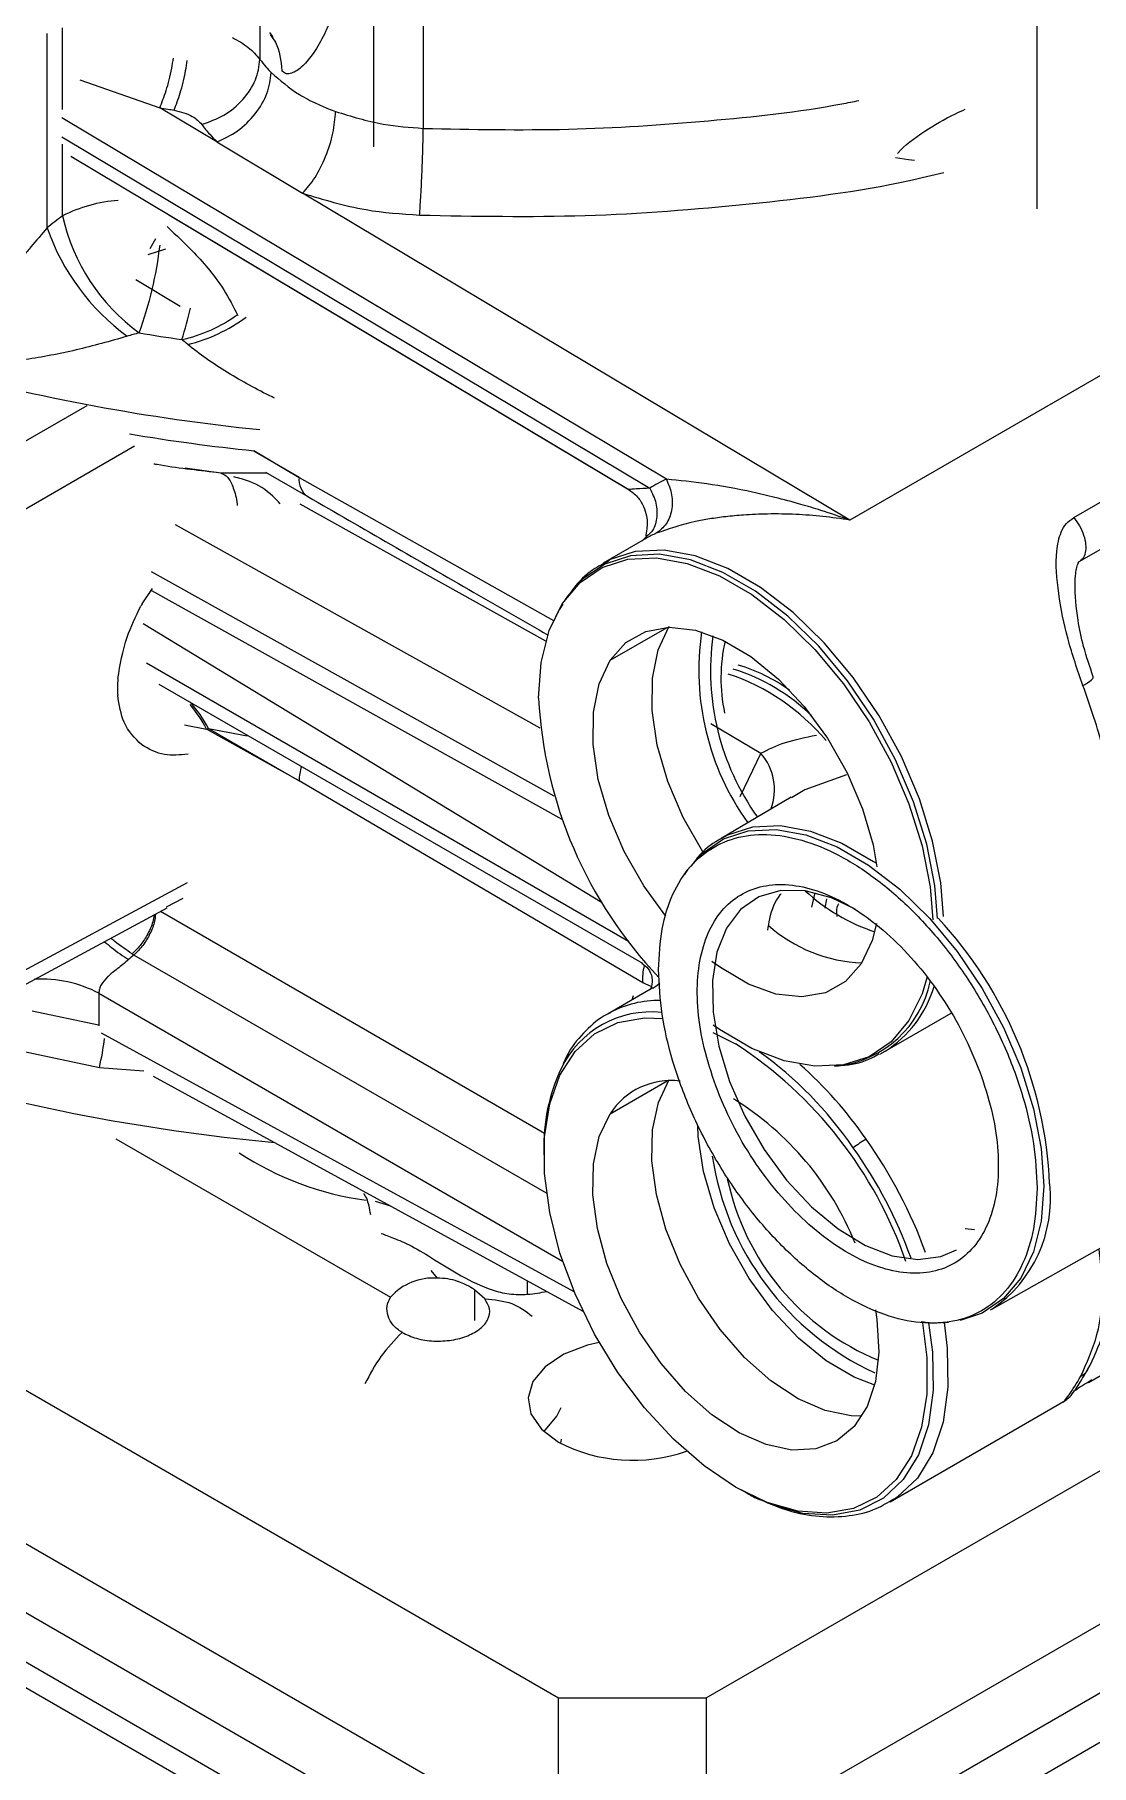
# Model space of a CAD drawing. Header units: millimetres. Extents: x 169 to 14583, y -399 to 10804.
# Drawn here: x 11641.2 to 11691.9, y 7166.1 to 7249 of the extents above; entities that cross this region are included whole.
import ezdxf

# ---------------------------------------------------------------- set-up
doc = ezdxf.new("R2010")
doc.units = ezdxf.units.MM
doc.header["$LTSCALE"] = 35

msp = doc.modelspace()

# ---------------------------------------------------------------- linework, layer by layer
at = {"color": 7, "linetype": 'Continuous', "lineweight": 18}
for p, q in [((11689.246, 7267.032), (11689.246, 7240.641)), ((11657.468, 7263.825), (11657.468, 7243.608)), ((11659.856, 7260.108), (11659.856, 7244.49)), ((11652.028, 7249.671), (11652.028, 7247.795)), ((11641.829, 7239.72), (11641.829, 7249.029)), ((11642.568, 7245.389), (11642.568, 7249.31)), ((11718.308, 7247.67), (11680.291, 7225.723)), ((11643.4, 7246.815), (11647.226, 7245.478)), ((11649.962, 7243.843), (11647.226, 7245.478)), ((11671.505, 7227.678), (11642.528, 7244.99)), ((11642.528, 7244.09), (11670.712, 7227.251)), ((11649.962, 7243.843), (11654.074, 7241.386)), ((11642.568, 7240.295), (11642.568, 7243.733)), ((11642.967, 7243.159), (11669.701, 7227.187)), ((11680.291, 7225.723), (11654.074, 7241.386)), ((11647.657, 7240.347), (11669.715, 7227.169)), ((11691.02, 7225.843), (11716.011, 7240.27)), ((11646.772, 7238.736), (11647.046, 7239.216)), ((11646.665, 7238.453), (11647.526, 7238.726)), ((11691.284, 7223.735), (11716.276, 7238.162)), ((11646.076, 7237.247), (11648.207, 7235.977)), ((11618.25, 7216.501), (11643.749, 7231.222)), ((11646.013, 7229.263), (11631.363, 7220.806)), ((11651.738, 7229.062), (11653.903, 7227.769)), ((11653.903, 7227.769), (11651.738, 7229.019)), ((11650.153, 7227.971), (11648.439, 7228.219)), ((11650.979, 7227.973), (11650.153, 7227.971)), ((11652.369, 7227.978), (11650.979, 7227.973)), ((11652.289, 7228.024), (11654.317, 7226.853)), ((11653.903, 7227.769), (11666.095, 7220.92)), ((11665.73, 7219.931), (11653.955, 7226.491)), ((11665.455, 7215.759), (11647.983, 7225.493)), ((11670.547, 7224.856), (11668.479, 7223.663)), ((11670.583, 7224.966), (11670.329, 7224.723)), ((11666.127, 7212.5), (11646.831, 7223.251)), ((11668.725, 7223.795), (11668.479, 7223.663)), ((11646.379, 7221.715), (11646.874, 7222.443)), ((11646.832, 7222.35), (11666.497, 7211.394)), ((11666.764, 7222.08), (11666.651, 7221.92)), ((11668.431, 7207.397), (11646.438, 7220.758)), ((11668.802, 7219.008), (11671.534, 7220.585)), ((11646.584, 7218.891), (11669.679, 7205.559)), ((11647.184, 7217.868), (11670.35, 7204.495)), ((11648.409, 7215.917), (11649.474, 7215.705)), ((11649.474, 7215.705), (11649.564, 7215.742)), ((11653.903, 7213.238), (11649.474, 7215.705)), ((11649.564, 7215.742), (11651.411, 7215.389)), ((11649.564, 7215.742), (11653.903, 7213.238)), ((11673.633, 7215.981), (11676.026, 7214.552)), ((11676.026, 7214.552), (11675.024, 7212.473)), ((11670.367, 7203.551), (11653.903, 7213.238)), ((11680.14, 7213.529), (11678.134, 7212.808)), ((11677.48, 7212.455), (11674.128, 7210.472)), ((11678.134, 7212.808), (11677.498, 7212.424)), ((11631.363, 7199.116), (11648.558, 7208.361)), ((11672.514, 7208.967), (11672.35, 7208.735)), ((11647.556, 7207.203), (11648.35, 7207.618)), ((11678.479, 7207.182), (11678.633, 7207.872)), ((11679.17, 7207.577), (11679.088, 7207.135)), ((11630.931, 7198.19), (11647.586, 7207.145)), ((11665.659, 7196.344), (11647.256, 7206.968)), ((11665.757, 7193.481), (11645.992, 7204.891)), ((11670.853, 7203.313), (11668.718, 7202.081)), ((11670.774, 7203.389), (11670.367, 7203.551)), ((11670.857, 7203.306), (11670.996, 7203.391)), ((11644.309, 7203.057), (11666.526, 7190.232)), ((11644.309, 7203.057), (11644.309, 7201.501)), ((11669.91, 7202.941), (11669.85, 7202.734)), ((11641.114, 7202.213), (11644.295, 7201.554)), ((11681.978, 7200.28), (11685.143, 7202.107)), ((11667.084, 7188.751), (11644.437, 7201.14)), ((11673.732, 7201.185), (11674.821, 7200.631)), ((11681.733, 7200.148), (11681.978, 7200.28)), ((11644.334, 7199.503), (11646.469, 7199.339)), ((11646.916, 7199.094), (11667.493, 7187.837)), ((11679.554, 7199.568), (11679.75, 7199.586)), ((11691.725, 7184.412), (11718.308, 7199.758)), ((11668.802, 7197.288), (11671.534, 7198.865)), ((11599.516, 7197.235), (11666.336, 7158.661)), ((11594.954, 7196.276), (11666.336, 7155.068)), ((11596.779, 7196.447), (11666.336, 7156.293)), ((11645.126, 7196.093), (11658.278, 7188.501)), ((11665.629, 7195.492), (11665.629, 7195.323)), ((11673.407, 7169.3), (11718.308, 7195.221)), ((11623.153, 7194.229), (11666.336, 7169.3)), ((11658.306, 7192.863), (11657.568, 7193.078)), ((11685.82, 7191.783), (11686.263, 7191.745)), ((11616.285, 7190.846), (11666.336, 7161.952)), ((11687.132, 7187.945), (11693.308, 7191.422)), ((11660.53, 7189.411), (11660.23, 7189.783)), ((11662.801, 7188.415), (11662.311, 7188.853)), ((11662.311, 7188.853), (11662.311, 7187.387)), ((11673.407, 7161.952), (11718.308, 7187.873)), ((11687.132, 7187.945), (11687.023, 7187.885)), ((11684.74, 7187.274), (11685.023, 7187.3)), ((11673.407, 7158.661), (11718.308, 7184.582)), ((11682.217, 7178.698), (11690.528, 7183.495)), ((11666.455, 7181.691), (11666.431, 7181.51)), ((11673.407, 7156.293), (11718.308, 7182.214)), ((11674.968, 7179.317), (11674.821, 7179.401)), ((11682.385, 7178.8), (11682.217, 7178.698)), ((11666.336, 7169.3), (11673.407, 7169.3)), ((11666.336, 7146.903), (11666.336, 7169.3)), ((11673.407, 7169.3), (11673.407, 7146.903))]:
    msp.add_line(p, q, dxfattribs=at)
at = {"color": 7, "linetype": 'Continuous', "lineweight": 18, "flags": 128}
for points in [[(11682.485, 7243.096), (11683.097, 7243.001), (11683.395, 7242.965)], [(11665.378, 7217.187), (11665.507, 7218.908), (11665.89, 7220.433), (11666.516, 7221.72), (11667.369, 7222.736), (11668.426, 7223.451), (11669.656, 7223.847), (11671.028, 7223.912), (11672.503, 7223.645), (11674.041, 7223.053), (11675.601, 7222.153), (11677.139, 7220.969), (11678.614, 7219.532), (11679.986, 7217.883), (11681.217, 7216.067), (11682.273, 7214.132), (11683.126, 7212.132), (11683.753, 7210.121), (11684.135, 7208.154), (11684.261, 7206.58)], [(11684.487, 7206.645), (11684.361, 7208.227), (11683.975, 7210.206), (11683.345, 7212.23), (11682.486, 7214.243), (11681.423, 7216.19), (11680.185, 7218.018), (11678.804, 7219.678), (11677.32, 7221.123), (11675.772, 7222.315), (11674.202, 7223.221), (11672.654, 7223.817), (11671.17, 7224.085), (11669.789, 7224.019), (11668.551, 7223.621), (11667.487, 7222.901), (11666.764, 7222.08)], [(11684.772, 7206.74), (11684.645, 7208.35), (11684.257, 7210.338), (11683.624, 7212.371), (11682.762, 7214.393), (11681.694, 7216.349), (11680.45, 7218.186), (11679.063, 7219.853), (11677.572, 7221.305), (11676.017, 7222.502), (11674.44, 7223.412), (11672.885, 7224.01), (11671.394, 7224.28), (11670.008, 7224.214), (11668.763, 7223.814), (11668.725, 7223.795)], [(11668.802, 7219.008), (11669.559, 7219.854), (11670.519, 7220.388), (11671.643, 7220.59), (11672.89, 7220.451), (11674.211, 7219.977), (11675.556, 7219.187), (11676.872, 7218.11), (11678.11, 7216.789), (11679.221, 7215.273), (11680.163, 7213.621), (11680.9, 7211.897), (11681.403, 7210.167), (11681.589, 7209.119)], [(11673.278, 7209.79), (11673.25, 7209.832), (11672.308, 7211.484), (11671.571, 7213.208), (11671.068, 7214.938), (11670.818, 7216.608), (11670.83, 7218.154), (11671.105, 7219.516), (11671.63, 7220.641)], [(11671.472, 7206.757), (11670.422, 7208.199), (11669.48, 7209.851), (11668.743, 7211.575), (11668.24, 7213.306), (11667.989, 7214.976), (11668.002, 7216.521), (11668.276, 7217.883), (11668.802, 7219.008)], [(11672.514, 7208.967), (11673.211, 7209.758), (11674.235, 7210.451), (11675.428, 7210.835), (11676.758, 7210.898), (11678.187, 7210.64), (11679.679, 7210.066), (11681.191, 7209.193), (11682.682, 7208.045), (11684.112, 7206.653), (11685.441, 7205.054), (11686.634, 7203.293), (11687.658, 7201.418), (11688.485, 7199.479), (11689.093, 7197.529), (11689.464, 7195.623), (11689.589, 7193.811)], [(11674.128, 7210.472), (11674.442, 7210.64), (11675.64, 7211.026), (11676.976, 7211.089), (11678.413, 7210.829), (11679.911, 7210.253), (11681.43, 7209.376), (11681.566, 7209.284)], [(11680.55, 7207.081), (11679.41, 7207.629), (11678.151, 7207.966), (11676.978, 7207.985), (11675.934, 7207.685), (11675.057, 7207.077), (11674.379, 7206.182), (11673.923, 7205.034), (11673.707, 7203.674), (11673.739, 7202.151), (11674.016, 7200.519), (11674.53, 7198.839)], [(11681.567, 7206.406), (11681.366, 7205.589), (11680.841, 7204.464)], [(11680.841, 7204.464), (11680.083, 7203.618), (11679.124, 7203.084), (11677.999, 7202.883), (11676.752, 7203.021), (11675.431, 7203.495), (11674.087, 7204.285), (11673.678, 7204.586)], [(11670.996, 7203.391), (11671.124, 7203.487), (11671.188, 7203.557)], [(11683.994, 7203.85), (11683.753, 7203.039), (11683.126, 7201.752), (11682.273, 7200.737), (11681.217, 7200.021), (11679.986, 7199.626), (11678.614, 7199.56), (11677.139, 7199.827), (11675.601, 7200.419), (11674.041, 7201.319), (11673.737, 7201.529)], [(11674.821, 7179.401), (11673.308, 7180.419), (11671.836, 7181.699), (11670.446, 7183.206), (11669.175, 7184.899), (11668.058, 7186.731), (11667.126, 7188.653), (11666.403, 7190.612), (11665.91, 7192.555), (11665.66, 7194.428), (11665.66, 7196.181), (11665.91, 7197.766), (11666.403, 7199.14), (11667.126, 7200.265), (11668.058, 7201.11), (11669.175, 7201.652), (11670.446, 7201.877), (11671.341, 7201.85)], [(11639.523, 7200.525), (11639.602, 7200.506), (11644.334, 7199.503)], [(11680.874, 7182.797), (11680.348, 7182.809), (11679.106, 7183.068), (11677.812, 7183.637), (11676.511, 7184.496), (11675.251, 7185.613), (11674.079, 7186.948), (11673.035, 7188.453), (11672.158, 7190.074), (11671.48, 7191.752), (11671.024, 7193.425), (11670.808, 7195.035), (11670.839, 7196.522), (11671.117, 7197.833), (11671.63, 7198.921)], [(11674.53, 7198.839), (11675.261, 7197.17), (11676.183, 7195.573), (11677.263, 7194.106), (11678.462, 7192.821), (11679.736, 7191.766), (11681.04, 7190.978), (11682.325, 7190.485), (11683.547, 7190.307), (11684.66, 7190.448), (11685.398, 7190.76)], [(11681.514, 7187.887), (11681.585, 7187.423), (11681.678, 7185.868), (11681.523, 7184.462), (11681.126, 7183.257), (11680.501, 7182.297), (11679.67, 7181.615), (11678.665, 7181.237), (11677.52, 7181.177), (11676.278, 7181.435), (11674.983, 7182.004), (11673.682, 7182.863), (11672.423, 7183.98), (11671.25, 7185.315), (11670.207, 7186.82), (11669.33, 7188.441), (11668.651, 7190.119), (11668.196, 7191.793), (11667.98, 7193.402), (11668.011, 7194.889), (11668.288, 7196.201), (11668.802, 7197.288), (11668.802, 7197.288)], [(11681.482, 7184.282), (11680.505, 7184.663), (11679.154, 7185.457), (11677.831, 7186.539), (11676.588, 7187.867), (11675.472, 7189.39), (11674.525, 7191.049), (11673.785, 7192.782), (11673.279, 7194.52), (11673.028, 7196.198), (11673.002, 7196.736)], [(11689.589, 7193.811), (11689.464, 7192.143), (11689.093, 7190.665), (11688.485, 7189.417), (11687.658, 7188.432), (11686.634, 7187.739), (11685.573, 7187.381)], [(11664.849, 7188.638), (11664.848, 7189.223), (11664.849, 7189.284)], [(11683.772, 7187.268), (11683.982, 7185.604), (11683.982, 7183.851), (11683.732, 7182.266), (11683.239, 7180.892), (11682.517, 7179.768), (11681.584, 7178.923), (11680.467, 7178.38), (11679.196, 7178.155), (11677.806, 7178.253), (11676.334, 7178.672), (11674.821, 7179.401)], [(11684.069, 7187.264), (11684.255, 7185.866), (11684.288, 7184.043), (11684.06, 7182.389), (11683.577, 7180.952), (11682.853, 7179.77), (11681.908, 7178.878), (11680.768, 7178.3), (11679.467, 7178.053), (11678.039, 7178.143), (11676.525, 7178.568), (11674.968, 7179.317)], [(11684.806, 7187.285), (11684.961, 7186.061), (11684.995, 7184.197), (11684.761, 7182.507), (11684.268, 7181.037), (11683.528, 7179.83), (11682.562, 7178.918), (11682.385, 7178.8)], [(11668.285, 7186.325), (11667.724, 7186.194), (11666.585, 7185.763), (11665.691, 7185.171), (11665.106, 7184.461), (11664.874, 7183.686), (11665.014, 7182.904), (11665.513, 7182.173), (11666.336, 7181.547)], [(11665.637, 7182.052), (11666.258, 7182.803), (11666.453, 7183.22)]]:
    msp.add_lwpolyline(points, dxfattribs=at)
at = {"color": 7, "linetype": 'Continuous', "lineweight": 18}
for centre, radius, start, end in [((11645.731, 7234.101), 6.955, 94.0525, 117.05731), ((11652.187, 7243.362), 10.979, 199.37323, 233.5687), ((11651.877, 7242.394), 9.543, 192.70461, 233.79745), ((11629, 7241.01), 18.361, 339.87812, 353.39941), ((11633.295, 7239.372), 15.798, 341.54901, 347.21926), ((11646.752, 7241.337), 7.131, 282.37799, 305.9329), ((11662.084, 7328.669), 95.302, 260.43065, 261.67246), ((11646.823, 7241.497), 7.561, 283.31583, 306.91021), ((11661.825, 7326.763), 97.197, 254.75155, 264.20969), ((11662.287, 7329.242), 100.752, 260.56816, 263.99018), ((11654.86, 7227.65), 0.965, 172.95272, 235.7591), ((11673.551, 7222.919), 5.18, 113.26331, 123.23781), ((11672.805, 7220.943), 4.518, 113.26756, 119.99164), ((11685.689, 7218.553), 12.634, 171.72187, 215.46175), ((11685.682, 7218.513), 12.066, 172.03555, 215.54212), ((11682.104, 7218.158), 7.989, 167.19891, 192.1046), ((11671.131, 7208.399), 10.497, 40.1138, 71.45994), ((11671.884, 7209.592), 9.431, 45.84934, 72.60244), ((11672.611, 7210.875), 8.244, 54.45634, 73.54946), ((11650.238, 7217.673), 5.035, 179.84556, 183.88417), ((11644.321, 7212.981), 5.926, 27.77024, 42.90034), ((11644.218, 7213.023), 5.901, 27.03406, 40.87502), ((11686.29, 7218.275), 20.94, 182.97735, 223.65122), ((11674.064, 7212.814), 2.62, 339.18483, 41.52985), ((11656.399, 7213.199), 2.497, 163.03713, 179.10265), ((11684.42, 7214.784), 9.26, 227.41892, 251.50187), ((11669.963, 7193.051), 19.922, 2.50485, 43.04783), ((11681.13, 7211.661), 7.149, 228.38004, 267.94982), ((11647.644, 7202.658), 2.778, 126.48884, 133.46467), ((11672.608, 7203.768), 2.251, 164.06785, 185.52723), ((11641.566, 7197.877), 5.861, 62.09811, 93.26295), ((11679.124, 7204.68), 5.133, 277.005, 348.00105), ((11679.038, 7204.945), 5.515, 302.21589, 343.50898), ((11671.142, 7197.745), 4.969, 89.14978, 118.12122), ((11670.767, 7197.384), 4.781, 83.92551, 154.36999), ((11632.862, 7202.235), 11.793, 346.6046, 353.45128), ((11663.762, 7183.577), 20.326, 19.05845, 57.03659), ((11665.125, 7185.148), 18.587, 34.42723, 54.38754), ((11661.495, 7290.628), 95.117, 252.99722, 264.71028), ((11674.35, 7195.736), 8.724, 154.79534, 181.60587), ((11664.378, 7184.426), 20.358, 34.88181, 48.40913), ((11671.728, 7195.394), 3.485, 82.84651, 147.07881), ((11667.146, 7185.706), 14.435, 21.8627, 58.35796), ((11684.579, 7190.109), 6.912, 120.4288, 126.61414), ((11662.294, 7182.787), 23.006, 19.9773, 35.2599), ((11659.081, 7207.689), 14.677, 236.73035, 262.30298), ((11687.175, 7197.26), 13.622, 188.43668, 245.31729), ((11662.076, 7182.662), 22.51, 20.03754, 35.25919), ((11686.254, 7196.665), 12.091, 191.87737, 247.67652), ((11683.495, 7193.223), 6.411, 304.57527, 6.26244), ((11660.339, 7186.642), 2.776, 86.05955, 137.95965), ((11669.9, 7188.505), 7.818, 242.87884, 289.1307)]:
    msp.add_arc(centre, radius, start, end, dxfattribs=at)
for centre, major_axis, ratio, start_param, end_param in [((11643.352, 7236.794), (4.77, 4.586), 0.483118, 1.285655, 1.429745), ((11647.457, 7233.112), (4.532, 0.784), 0.392018, 1.774129, 1.908188), ((11647.409, 7233.156), (2.843, -2.27), 0.410931, 1.491136, 1.592062), ((11649.938, 7221.327), (3.912, 5.257), 0.490138, 1.851193, 1.870922), ((11648.852, 7220.254), (2.629, 4.889), 0.517646, 2.274132, 2.372575), ((11645.484, 7207.682), (-2.392, 3.069), 0.442468, 2.239142, 2.273132), ((11663.915, 7192.185), (6.514, 0.221), 0.553119, 4.837492, 4.984244)]:
    msp.add_ellipse(centre, major_axis=major_axis, ratio=ratio, start_param=start_param, end_param=end_param, dxfattribs=at)
for points, knots in [([(11656.048, 7253.405), (11655.998, 7252.586), (11655.898, 7250.961), (11655.241, 7249.156), (11654.566, 7248.01), (11654.013, 7247.378), (11653.56, 7247.103), (11653.245, 7247.094), (11653.128, 7247.201), (11653.072, 7247.252)], [0, 0, 0, 0, 0.2640368, 0.5241944, 0.6554508, 0.7739911, 0.8906527, 0.9474473, 1, 1, 1, 1]), ([(11650.708, 7248.843), (11650.978, 7248.691), (11651.519, 7248.385), (11651.858, 7247.992), (11652.028, 7247.795)], [0, 0, 0, 0, 0.497377, 1, 1, 1, 1]), ([(11652.478, 7249.086), (11652.552, 7248.999), (11652.631, 7248.907), (11652.652, 7248.791), (11652.653, 7248.786)], [0, 0, 0, 0, 0.955667, 1, 1, 1, 1]), ([(11652.522, 7248.98), (11652.609, 7248.862), (11652.973, 7248.37), (11653.029, 7247.735), (11653.072, 7247.252)], [0, 0, 0, 0, 0.239511, 1, 1, 1, 1]), ([(11647.226, 7245.478), (11647.33, 7245.734), (11647.538, 7246.245), (11647.774, 7247.149), (11647.857, 7247.696), (11647.882, 7247.859)], [0, 0, 0, 0, 0.412396, 0.82479, 1, 1, 1, 1]), ([(11647.914, 7245.361), (11648.013, 7245.618), (11648.212, 7246.131), (11648.438, 7247.037), (11648.518, 7247.584), (11648.542, 7247.747)], [0, 0, 0, 0, 0.412269, 0.824563, 1, 1, 1, 1]), ([(11649.237, 7244.679), (11649.6, 7244.804), (11650.326, 7245.055), (11651.247, 7245.843), (11651.895, 7246.807), (11651.983, 7247.465), (11652.028, 7247.795)], [0, 0, 0, 0, 0.25, 0.5, 0.75, 1, 1, 1, 1]), ([(11649.962, 7243.843), (11650.3, 7243.996), (11650.977, 7244.301), (11651.837, 7245.157), (11652.444, 7246.167), (11652.528, 7246.831), (11652.571, 7247.162)], [0, 0, 0, 0, 0.249992, 0.5, 0.750008, 1, 1, 1, 1]), ([(11652.028, 7247.795), (11652.12, 7247.674), (11652.284, 7247.458), (11652.483, 7247.253), (11652.571, 7247.162)], [0, 0, 0, 0, 0.559977, 1, 1, 1, 1]), ([(11652.571, 7247.162), (11652.991, 7246.794), (11653.622, 7246.242), (11654.632, 7245.718), (11655.225, 7245.46), (11655.539, 7245.343), (11655.655, 7245.299)], [0, 0, 0, 0, 0.499518, 0.748726, 0.906812, 1, 1, 1, 1]), ([(11647.226, 7245.478), (11647.354, 7245.456), (11647.583, 7245.416), (11647.813, 7245.378), (11647.914, 7245.361)], [0, 0, 0, 0, 0.56, 1, 1, 1, 1]), ([(11659.856, 7244.49), (11662.178, 7244.443), (11666.755, 7244.349), (11673.461, 7244.813), (11678.122, 7245.304), (11680.453, 7245.77), (11680.724, 7245.824)], [0, 0, 0, 0, 0.328988, 0.648712, 0.959171, 1, 1, 1, 1]), ([(11647.914, 7245.361), (11648.233, 7245.28), (11648.804, 7245.135), (11649.105, 7244.818), (11649.237, 7244.679)], [0, 0, 0, 0, 0.558953, 1, 1, 1, 1]), ([(11649.237, 7244.679), (11649.36, 7244.519), (11649.579, 7244.234), (11649.845, 7243.963), (11649.962, 7243.843)], [0, 0, 0, 0, 0.559978, 1, 1, 1, 1]), ([(11654.074, 7241.386), (11654.276, 7241.618), (11654.681, 7242.081), (11655.199, 7243.133), (11655.569, 7244.278), (11655.626, 7244.959), (11655.655, 7245.299)], [0, 0, 0, 0, 0.250001, 0.500001, 0.750001, 1, 1, 1, 1]), ([(11655.655, 7245.299), (11656.399, 7245.066), (11657.727, 7244.649), (11659.205, 7244.539), (11659.856, 7244.49)], [0, 0, 0, 0, 0.559702, 1, 1, 1, 1]), ([(11682.586, 7243.282), (11682.591, 7243.287), (11682.908, 7243.688), (11683.817, 7244.331), (11684.951, 7245.019), (11685.664, 7245.332), (11685.824, 7245.402)], [0, 0, 0, 0, 0.006257, 0.461558, 0.878807, 1, 1, 1, 1]), ([(11659.676, 7240.333), (11659.695, 7240.597), (11659.734, 7241.127), (11659.789, 7242.259), (11659.835, 7243.458), (11659.849, 7244.146), (11659.856, 7244.49)], [0, 0, 0, 0, 0.25, 0.5, 0.75, 1, 1, 1, 1]), ([(11659.676, 7240.333), (11662.326, 7240.284), (11667.628, 7240.187), (11675.485, 7240.82), (11681.265, 7241.526), (11684.244, 7242.247), (11684.79, 7242.379)], [0, 0, 0, 0, 0.310124, 0.620248, 0.930375, 1, 1, 1, 1]), ([(11654.074, 7241.386), (11655.065, 7241.08), (11656.837, 7240.534), (11658.808, 7240.394), (11659.676, 7240.333)], [0, 0, 0, 0, 0.5596977, 1, 1, 1, 1]), ([(11641.829, 7239.72), (11641.57, 7239.42), (11641.187, 7238.975), (11640.678, 7238.362), (11640.191, 7237.774), (11639.568, 7237.015), (11638.87, 7236.165), (11638.165, 7235.304), (11637.502, 7234.498), (11636.853, 7233.708), (11636.459, 7233.228), (11636.261, 7232.988)], [0, 0, 0, 0, 0.121822, 0.180466, 0.244748, 0.359974, 0.493822, 0.610331, 0.746059, 0.872941, 1, 1, 1, 1]), ([(11647.582, 7239.784), (11648.016, 7239.376), (11648.969, 7238.48), (11650.185, 7237.049), (11650.754, 7235.941), (11650.97, 7235.523)], [0, 0, 0, 0, 0.34191, 0.751308, 1, 1, 1, 1]), ([(11645.666, 7234.528), (11644.851, 7234.298), (11643.219, 7233.836), (11639.981, 7233.233), (11637.747, 7233.086), (11636.261, 7232.988)], [0, 0, 0, 0, 0.2509662, 0.5019741, 1, 1, 1, 1]), ([(11652.724, 7231.568), (11652.686, 7231.586), (11652.276, 7231.775), (11651.522, 7232.183), (11650.459, 7232.79), (11649.441, 7233.444), (11648.854, 7233.91), (11648.565, 7234.14)], [0, 0, 0, 0, 0.024949, 0.264209, 0.506757, 0.757492, 1, 1, 1, 1]), ([(11646.94, 7228.426), (11646.997, 7228.416), (11647.98, 7228.239), (11648.991, 7228.125), (11649.944, 7228.018)], [0, 0, 0, 0, 0.05733, 1, 1, 1, 1]), ([(11650.153, 7227.971), (11650.269, 7227.926), (11650.501, 7227.837), (11650.759, 7227.285), (11650.907, 7226.792), (11650.933, 7226.448), (11650.934, 7226.431)], [0, 0, 0, 0, 0.32762, 0.655241, 0.982854, 1, 1, 1, 1]), ([(11652.996, 7226.506), (11652.883, 7226.628), (11652.46, 7227.088), (11651.702, 7227.57), (11651.027, 7227.732), (11650.776, 7227.793)], [0, 0, 0, 0, 0.185991, 0.697461, 1, 1, 1, 1]), ([(11670.712, 7227.251), (11670.485, 7227.242), (11670.073, 7227.224), (11669.714, 7227.181), (11669.716, 7227.207), (11669.717, 7227.215)], [0, 0, 0, 0, 0.464117, 0.846879, 1, 1, 1, 1]), ([(11670.712, 7227.251), (11670.826, 7227.014), (11671.055, 7226.54), (11671.062, 7225.792), (11670.896, 7225.228), (11670.657, 7225.028), (11670.583, 7224.966)], [0, 0, 0, 0, 0.289754, 0.579509, 0.869263, 1, 1, 1, 1]), ([(11680.291, 7225.723), (11679.83, 7225.883), (11679.045, 7226.155), (11677.846, 7226.512), (11676.749, 7226.805), (11675.229, 7227.158), (11673.396, 7227.494), (11672.131, 7227.617), (11671.505, 7227.678)], [0, 0, 0, 0, 0.1481614, 0.2522742, 0.3869643, 0.5041287, 0.7544537, 1, 1, 1, 1]), ([(11654.317, 7226.853), (11656.972, 7225.321), (11660.811, 7223.105), (11664.657, 7220.893), (11665.844, 7220.21)], [0, 0, 0, 0, 0.691337, 1, 1, 1, 1]), ([(11669.674, 7227.203), (11669.831, 7227.088), (11670.135, 7226.864), (11670.421, 7226.395), (11670.563, 7225.934), (11670.591, 7225.526), (11670.556, 7225.213), (11670.523, 7225.02), (11670.507, 7224.939), (11670.535, 7224.939), (11670.537, 7224.939)], [0, 0, 0, 0, 0.163807, 0.317577, 0.462274, 0.599483, 0.731408, 0.860692, 0.9901, 1, 1, 1, 1]), ([(11680.291, 7225.723), (11679.859, 7225.786), (11678.995, 7225.913), (11677.677, 7226.007), (11676.407, 7226.029), (11675.284, 7225.98), (11674.357, 7225.894), (11673.586, 7225.786), (11672.355, 7225.563), (11671.6, 7225.298), (11671.02, 7225.094)], [0, 0, 0, 0, 0.1240453, 0.2481243, 0.3809931, 0.496705, 0.5863479, 0.6696185, 0.7467071, 1, 1, 1, 1]), ([(11691.461, 7217.802), (11691.204, 7218.542), (11690.696, 7220.008), (11690.259, 7222.228), (11690.117, 7223.95), (11690.336, 7225.032), (11690.64, 7225.568), (11690.897, 7225.753), (11691.02, 7225.843)], [0, 0, 0, 0, 0.252931, 0.501306, 0.747804, 0.872466, 0.938861, 1, 1, 1, 1]), ([(11691.02, 7225.843), (11691.118, 7225.713), (11691.315, 7225.454), (11691.512, 7224.997), (11691.609, 7224.548), (11691.585, 7224.157), (11691.486, 7223.888), (11691.365, 7223.812), (11691.325, 7223.786)], [0, 0, 0, 0, 0.181818, 0.363636, 0.545455, 0.727273, 0.909091, 1, 1, 1, 1]), ([(11668.777, 7223.785), (11668.506, 7223.645), (11667.856, 7223.311), (11667.172, 7222.677), (11666.837, 7222.139), (11666.737, 7221.98)], [0, 0, 0, 0, 0.334775, 0.802372, 1, 1, 1, 1]), ([(11691.956, 7218.224), (11691.79, 7218.706), (11691.479, 7219.604), (11691.172, 7221.132), (11691.053, 7222.317), (11691.102, 7223.117), (11691.173, 7223.497), (11691.249, 7223.7), (11691.272, 7223.722), (11691.284, 7223.735)], [0, 0, 0, 0, 0.218287, 0.407523, 0.685845, 0.773348, 0.831372, 0.906192, 1, 1, 1, 1]), ([(11645.222, 7218.129), (11645.329, 7218.792), (11645.515, 7219.945), (11646.08, 7221.11), (11646.32, 7221.605)], [0, 0, 0, 0, 0.574723, 1, 1, 1, 1]), ([(11666.548, 7221.693), (11666.462, 7221.58), (11666.33, 7221.408), (11666.251, 7221.189), (11666.224, 7221.113)], [0, 0, 0, 0, 0.651573, 1, 1, 1, 1]), ([(11691.461, 7217.802), (11691.583, 7217.875), (11691.828, 7218.02), (11691.98, 7218.168), (11691.941, 7218.206), (11691.928, 7218.219)], [0, 0, 0, 0, 0.400479, 0.8009566, 1, 1, 1, 1]), ([(11646.368, 7214.958), (11646.04, 7215.275), (11645.447, 7215.852), (11645.286, 7216.874), (11645.215, 7217.332)], [0, 0, 0, 0, 0.551446, 1, 1, 1, 1]), ([(11692.816, 7211.445), (11692.743, 7212.54), (11692.607, 7214.579), (11691.824, 7216.782), (11691.461, 7217.802)], [0, 0, 0, 0, 0.536962, 1, 1, 1, 1]), ([(11648.582, 7214.517), (11648.191, 7214.476), (11647.351, 7214.389), (11646.711, 7214.76), (11646.368, 7214.958)], [0, 0, 0, 0, 0.465091, 1, 1, 1, 1]), ([(11676.026, 7214.552), (11676.399, 7214.739), (11677.146, 7215.115), (11678.173, 7215.319), (11678.687, 7215.422)], [0, 0, 0, 0, 0.499857, 1, 1, 1, 1]), ([(11674.197, 7210.488), (11674.133, 7210.458), (11673.68, 7210.251), (11673.148, 7209.789), (11672.779, 7209.275), (11672.667, 7209.118)], [0, 0, 0, 0, 0.102947, 0.72661, 1, 1, 1, 1]), ([(11676.988, 7207.819), (11676.974, 7207.802), (11676.712, 7207.497), (11676.479, 7206.91), (11676.374, 7206.262), (11676.345, 7206.08)], [0, 0, 0, 0, 0.040126, 0.730613, 1, 1, 1, 1]), ([(11679.686, 7206.739), (11679.672, 7206.953), (11679.657, 7207.192), (11679.75, 7207.334), (11679.76, 7207.349)], [0, 0, 0, 0, 0.892246, 1, 1, 1, 1]), ([(11646.95, 7206.803), (11646.936, 7206.697), (11646.893, 7206.381), (11646.644, 7205.859), (11646.293, 7205.329), (11646.031, 7205.076), (11645.9, 7204.949)], [0, 0, 0, 0, 0.16544, 0.489567, 0.744783, 1, 1, 1, 1]), ([(11647.02, 7206.841), (11647.01, 7206.733), (11646.982, 7206.435), (11646.772, 7205.908), (11646.433, 7205.33), (11646.139, 7205.038), (11645.992, 7204.891)], [0, 0, 0, 0, 0.160465, 0.44031, 0.720155, 1, 1, 1, 1]), ([(11645.9, 7204.949), (11645.629, 7205.132), (11645.3, 7205.353), (11644.946, 7205.641), (11644.883, 7205.692)], [0, 0, 0, 0, 0.82389, 1, 1, 1, 1]), ([(11644.583, 7205.53), (11644.694, 7205.434), (11645.089, 7205.094), (11645.464, 7204.85), (11645.733, 7204.674)], [0, 0, 0, 0, 0.282131, 1, 1, 1, 1]), ([(11645.733, 7204.674), (11645.644, 7204.596), (11645.469, 7204.441), (11645.195, 7204.233), (11644.969, 7204.056), (11644.825, 7203.933), (11644.757, 7203.871), (11644.737, 7203.853), (11644.606, 7203.73), (11644.446, 7203.542), (11644.326, 7203.267), (11644.315, 7203.125), (11644.309, 7203.057)], [0, 0, 0, 0, 0.145919, 0.286591, 0.421831, 0.513943, 0.539308, 0.546814, 0.55087, 0.786965, 0.897034, 1, 1, 1, 1]), ([(11670.332, 7204.506), (11670.441, 7204.42), (11670.687, 7204.228), (11670.844, 7203.766), (11670.813, 7203.424), (11670.74, 7203.251), (11670.716, 7203.233), (11670.704, 7203.223)], [0, 0, 0, 0, 0.1766995, 0.397704, 0.6686605, 0.8264616, 1, 1, 1, 1]), ([(11668.823, 7202.117), (11668.767, 7202.094), (11668.316, 7201.904), (11667.627, 7201.272), (11666.917, 7200.475), (11666.639, 7199.869), (11666.553, 7199.68)], [0, 0, 0, 0, 0.055281, 0.4412, 0.826029, 1, 1, 1, 1]), ([(11679.65, 7199.611), (11679.787, 7199.612), (11680.387, 7199.617), (11681.084, 7199.805), (11681.573, 7200.094), (11681.681, 7200.158)], [0, 0, 0, 0, 0.186083, 0.819584, 1, 1, 1, 1]), ([(11657.01, 7193.474), (11657.005, 7193.469), (11656.99, 7193.455), (11657.191, 7193.195), (11657.268, 7192.749), (11657.318, 7192.458)], [0, 0, 0, 0, 0.1484827, 0.442961, 1, 1, 1, 1]), ([(11657.842, 7191.551), (11658.017, 7191.487), (11658.364, 7191.36), (11659.262, 7190.993), (11660.409, 7190.293), (11661.689, 7189.479), (11662.892, 7188.904), (11663.977, 7188.618), (11664.554, 7188.631), (11664.849, 7188.638)], [0, 0, 0, 0, 0.159557, 0.315292, 0.469742, 0.634705, 0.810873, 0.903329, 1, 1, 1, 1]), ([(11691.357, 7184.71), (11691.648, 7185.345), (11692.224, 7186.603), (11692.483, 7188.753), (11692.301, 7190.248), (11692.233, 7190.817)], [0, 0, 0, 0, 0.387195, 0.766973, 1, 1, 1, 1]), ([(11691.702, 7185.045), (11691.967, 7185.594), (11692.534, 7186.768), (11692.895, 7188.824), (11692.763, 7190.389), (11692.704, 7191.082)], [0, 0, 0, 0, 0.328073, 0.7025, 1, 1, 1, 1]), ([(11662.311, 7188.853), (11662.189, 7188.931), (11661.984, 7189.06), (11661.713, 7189.177), (11661.564, 7189.232), (11661.363, 7189.301), (11661.026, 7189.39), (11660.695, 7189.404), (11660.53, 7189.411)], [0, 0, 0, 0, 0.249864, 0.417894, 0.469754, 0.500142, 0.750153, 1, 1, 1, 1]), ([(11658.835, 7186.811), (11658.681, 7186.921), (11658.374, 7187.142), (11658.139, 7187.6), (11658.079, 7188.085), (11658.212, 7188.362), (11658.278, 7188.501)], [0, 0, 0, 0, 0.249905, 0.499897, 0.750036, 1, 1, 1, 1]), ([(11662.801, 7188.415), (11663.254, 7188.375), (11664.141, 7188.298), (11664.77, 7187.823), (11665.077, 7187.59)], [0, 0, 0, 0, 0.510963, 1, 1, 1, 1]), ([(11658.835, 7186.811), (11658.481, 7186.446), (11657.79, 7185.731), (11657.299, 7184.803), (11657.059, 7184.349)], [0, 0, 0, 0, 0.510922, 1, 1, 1, 1]), ([(11683.713, 7187.337), (11683.803, 7187.321), (11684.195, 7187.25), (11684.568, 7187.282), (11684.855, 7187.307)], [0, 0, 0, 0, 0.231632, 1, 1, 1, 1]), ([(11691.052, 7184.006), (11691.091, 7184.056), (11691.169, 7184.156), (11691.524, 7184.748), (11691.702, 7185.046)], [0, 0, 0, 0, 0.496931, 1, 1, 1, 1]), ([(11691.357, 7184.71), (11691.498, 7184.797), (11691.645, 7184.888), (11691.695, 7185.04), (11691.697, 7185.048)], [0, 0, 0, 0, 0.951686, 1, 1, 1, 1]), ([(11690.527, 7183.496), (11690.527, 7183.496), (11690.487, 7183.434), (11690.777, 7183.739), (11691.163, 7184.384), (11691.357, 7184.71)], [0, 0, 0, 0, 0.006205, 0.49888, 1, 1, 1, 1]), ([(11691.1, 7184.052), (11691.1, 7184.046), (11691.101, 7184.036), (11691.349, 7184.234), (11691.693, 7184.431), (11691.861, 7184.527)], [0, 0, 0, 0, 0.412052, 0.711991, 1, 1, 1, 1]), ([(11691.716, 7184.428), (11691.753, 7184.441), (11691.82, 7184.464), (11691.855, 7184.533), (11691.871, 7184.564)], [0, 0, 0, 0, 0.552888, 1, 1, 1, 1]), ([(11690.524, 7183.493), (11690.631, 7183.565), (11690.844, 7183.707), (11690.99, 7183.917), (11691.062, 7184.023)], [0, 0, 0, 0, 0.501328, 1, 1, 1, 1]), ([(11675.231, 7179.201), (11675.421, 7179.08), (11675.686, 7178.912), (11675.952, 7178.817), (11676.027, 7178.79)], [0, 0, 0, 0, 0.719046, 1, 1, 1, 1]), ([(11676.027, 7178.79), (11676.462, 7178.607), (11677.405, 7178.211), (11678.831, 7177.956), (11680.254, 7177.984), (11681.468, 7178.272), (11682.12, 7178.672), (11682.394, 7178.841)], [0, 0, 0, 0, 0.189814, 0.411837, 0.631062, 0.84498, 1, 1, 1, 1])]:
    msp.add_open_spline(points, degree=3, knots=knots, dxfattribs=at)
for points in [[(11671.505, 7227.678), (11671.605, 7227.434), (11671.807, 7226.946), (11671.787, 7226.173), (11671.534, 7225.495), (11671.192, 7225.228), (11671.02, 7225.094)], [(11671.128, 7204.191), (11671.162, 7204.857), (11671.23, 7206.188), (11671.769, 7207.854), (11672.607, 7209.192), (11673.743, 7210.133), (11675.125, 7210.645), (11676.703, 7210.708), (11678.415, 7210.32), (11680.195, 7209.494), (11681.976, 7208.264), (11683.687, 7206.676), (11685.265, 7204.792), (11686.647, 7202.683), (11687.784, 7200.431), (11688.622, 7198.125), (11689.161, 7195.837), (11689.228, 7194.428), (11689.262, 7193.723)], [(11673.866, 7198.618), (11673.663, 7199.228), (11673.257, 7200.449), (11672.981, 7202.226), (11672.964, 7203.876), (11673.23, 7205.338), (11673.762, 7206.554), (11674.542, 7207.479), (11675.539, 7208.076), (11676.715, 7208.322), (11678.025, 7208.209), (11679.418, 7207.74), (11680.841, 7206.933), (11682.239, 7205.82), (11683.559, 7204.444), (11684.746, 7202.856), (11685.775, 7201.119), (11686.275, 7199.904), (11686.525, 7199.296)], [(11689.262, 7193.723), (11689.228, 7193.057), (11689.161, 7191.725), (11688.622, 7190.06), (11687.784, 7188.722), (11686.647, 7187.781), (11685.265, 7187.269), (11683.687, 7187.206), (11681.976, 7187.594), (11680.195, 7188.419), (11678.415, 7189.65), (11676.703, 7191.238), (11675.125, 7193.122), (11673.743, 7195.231), (11672.607, 7197.483), (11671.769, 7199.789), (11671.23, 7202.077), (11671.162, 7203.486), (11671.128, 7204.191)], [(11686.525, 7199.296), (11686.728, 7198.686), (11687.133, 7197.465), (11687.41, 7195.688), (11687.426, 7194.038), (11687.16, 7192.576), (11686.628, 7191.36), (11685.848, 7190.435), (11684.851, 7189.838), (11683.675, 7189.592), (11682.366, 7189.705), (11680.973, 7190.174), (11679.55, 7190.98), (11678.152, 7192.093), (11676.831, 7193.47), (11675.645, 7195.058), (11674.615, 7196.795), (11674.116, 7198.01), (11673.866, 7198.618)], [(11658.835, 7186.811), (11659.057, 7186.706), (11659.503, 7186.497), (11660.357, 7186.373), (11661.222, 7186.415), (11662.012, 7186.628), (11662.629, 7186.984), (11662.993, 7187.439), (11663.085, 7187.944), (11662.896, 7188.258), (11662.801, 7188.415)]]:
    msp.add_open_spline(points, degree=3, dxfattribs=at)

doc.saveas('drawing.dxf')
